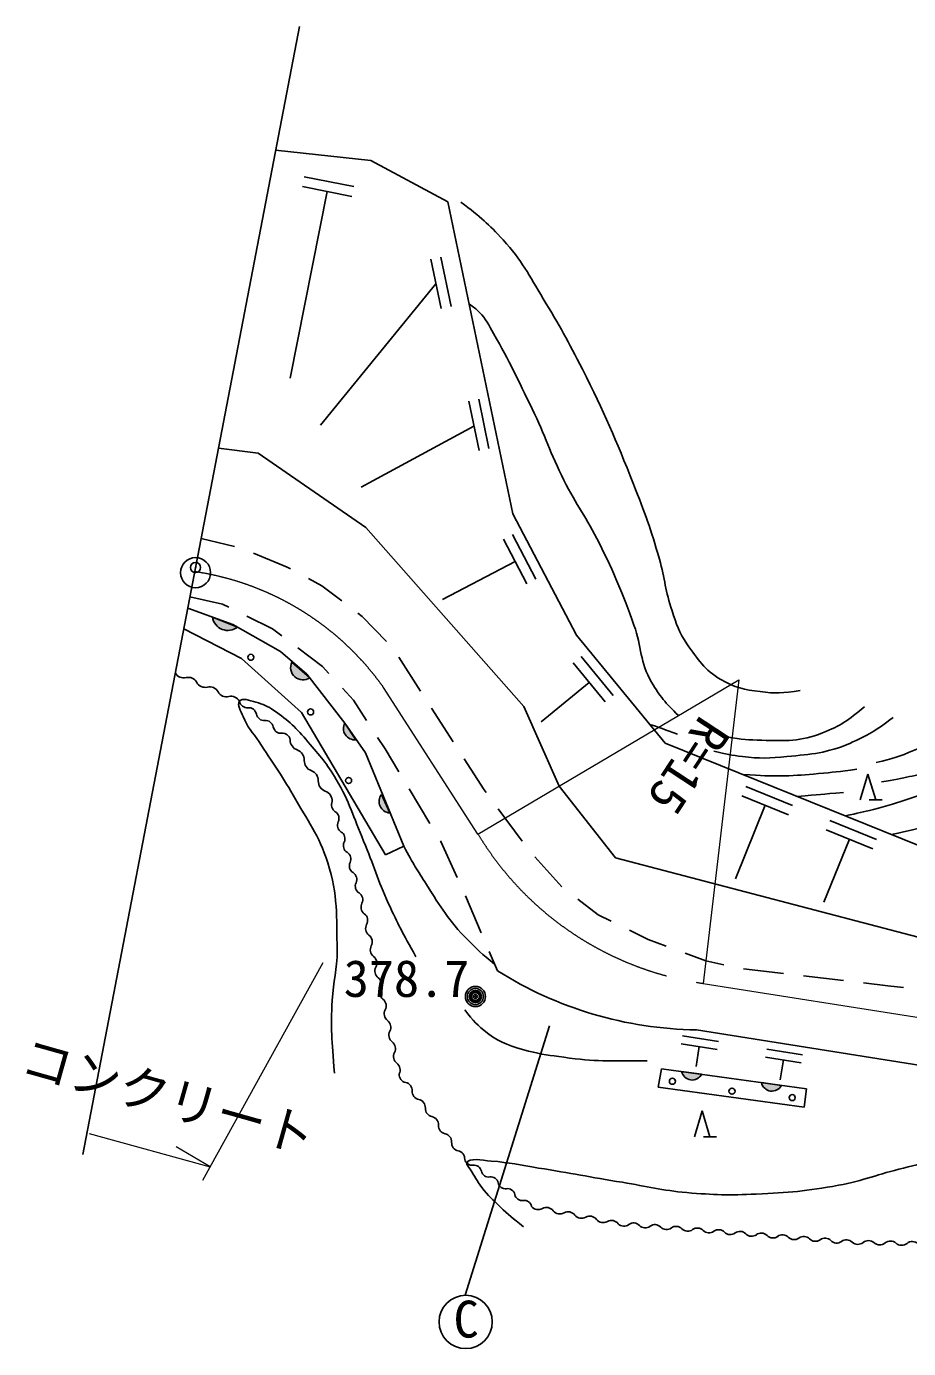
# Model space of a CAD drawing. Units: millimetres, scale not verified. Extents: x 40000 to 680000, y 20000 to 380000.
# Drawn here: x 278354 to 322120, y 248999 to 314578 of the extents above; entities that cross this region are included whole.
import ezdxf
from ezdxf.enums import TextEntityAlignment as Align

# ---------------------------------------------------------------- set-up
doc = ezdxf.new("R2010")
doc.units = ezdxf.units.MM
doc.header["$LTSCALE"] = 1000
doc.header["$PDMODE"] = 32
doc.header["$PDSIZE"] = 500
doc.linetypes.add('CHAIN', pattern=[18.5, 12, -1.5, 3.5, -1.5])
for name, color, linetype, lineweight in [('M-BGD', 7, 'Continuous', 25), ('M-BGD-HTXT', 7, 'Continuous', 13), ('M-BMK', 2, 'CHAIN', 13), ('M-BMK-SRVR', 3, 'Continuous', 25), ('M-STR-HTXT', 7, 'Continuous', 13), ('M-STR-STRC', 7, 'Continuous', 25)]:
    doc.layers.add(name, color=color, linetype=linetype, lineweight=lineweight)
doc.layers.add('M-OTRS', color=6, linetype='Continuous')
doc.styles.add('@ＭＳ ゴシック', font='')
doc.styles.add('ＭＳ ゴシック', font='')
doc.styles.get('@ＭＳ ゴシック').set_extended_font_data('@MS Gothic')
doc.styles.get('ＭＳ ゴシック').set_extended_font_data('MS Gothic')

msp = doc.modelspace()

# ---------------------------------------------------------------- hatches: boundary and pattern name
at = {"layer": 'M-BGD'}
for points in [[(287588, 285275, 0.58015), (288825, 284786)], [(291523, 283045, 0.75765), (292410, 282262)], [(294150, 280027, 0.6), (294703, 279194)], [(295972, 276480, 0.6), (296379, 275567)], [(310861, 262740, 0.7), (311851, 262602)], [(314823, 262188, 0.7), (315813, 262050)]]:
    msp.add_hatch(color=256, dxfattribs=at).paths.add_polyline_path(points)

# ---------------------------------------------------------------- linework, layer by layer
for p, q in [((295448, 307929), (290718, 308442)), ((299255, 305882), (295448, 307929)), ((292141, 307123), (294593, 306639)), ((293270, 306390), (291444, 297140)), ((292044, 306632), (294496, 306148)), ((302489, 290408), (299255, 305882)), ((298418, 303029), (298929, 300582)), ((298907, 303131), (299419, 300684)), ((298673, 301806), (292942, 294801)), ((300302, 295983), (300814, 293536)), ((300792, 296085), (301303, 293638)), ((300558, 294759), (294962, 291718)), ((287881, 293662), (289857, 293405)), ((289857, 293405), (295199, 289721)), ((305641, 284391), (302489, 290408)), ((295199, 289721), (303039, 280838)), ((302462, 289382), (303622, 287168)), ((288678, 288783), (287021, 289184)), ((302019, 289150), (303179, 286936)), ((291298, 287762), (289617, 288446)), ((302599, 288043), (298994, 286155)), ((291461, 287674), (291298, 287762)), ((293017, 286834), (292341, 287199)), ((293995, 286084), (293017, 286834)), ((286465, 286284), (288088, 285924)), ((286358, 285728), (288593, 284918)), ((288088, 285924), (288391, 285775)), ((289288, 285333), (290563, 284705)), ((295009, 285306), (294788, 285476)), ((296215, 284078), (295009, 285306)), ((289030, 283227), (286159, 284691)), ((288593, 284918), (290958, 283572)), ((290563, 284705), (291024, 284356)), ((310048, 279028), (305641, 284391)), ((290958, 283572), (292268, 282444)), ((291821, 283752), (293037, 282831)), ((305871, 283323), (307458, 281392)), ((291995, 280552), (289030, 283227)), ((291995, 280552), (289030, 283227)), ((293037, 282831), (293359, 282482)), ((297908, 281610), (296824, 283291)), ((305485, 283006), (307072, 281075)), ((292268, 282444), (294150, 280027)), ((306278, 282040), (303899, 280084)), ((294038, 281748), (294583, 281158)), ((294583, 281158), (295233, 280153)), ((299534, 279089), (298450, 280770)), ((303039, 280838), (304781, 276900)), ((296161, 273493), (291995, 280552)), ((296161, 273493), (291995, 280552)), ((294150, 280027), (295179, 278551)), ((295776, 279313), (296148, 278738)), ((296148, 278738), (296827, 277612)), ((327214, 272097), (310048, 279028)), ((295179, 278551), (297071, 273911)), ((301068, 276710), (300076, 278248)), ((319721, 276214), (320105, 277494)), ((320105, 277494), (320489, 276214)), ((297344, 276756), (298376, 275043)), ((304781, 276900), (307582, 273347)), ((314039, 276877), (316357, 275941)), ((301168, 276574), (301068, 276710)), ((313852, 276414), (316170, 275478)), ((320169, 276214), (320809, 276214)), ((302947, 274158), (301761, 275768)), ((315011, 275946), (313536, 272293)), ((318212, 275192), (320530, 274256)), ((298893, 274187), (298913, 274153)), ((298913, 274153), (299727, 272369)), ((319184, 274261), (317923, 271139)), ((318025, 274729), (320343, 273793)), ((297071, 273911), (296161, 273493)), ((304923, 271904), (303575, 273382)), ((307582, 273347), (325635, 268598)), ((300136, 271457), (300921, 269617)), ((306717, 270515), (305709, 271287)), ((307371, 270191), (306717, 270515)), ((309200, 269287), (308268, 269748)), ((310101, 268956), (309200, 269287)), ((301313, 268697), (301723, 267735)), ((312064, 268237), (311040, 268612)), ((312951, 268036), (312064, 268237)), ((315915, 267596), (313928, 267827)), ((318895, 267250), (316908, 267481)), ((321099, 266994), (319888, 267135)), ((321875, 266906), (321099, 266994)), ((310905, 264511), (312683, 264230)), ((311593, 264807), (322727, 263047)), ((310842, 264116), (312620, 263835)), ((311731, 263975), (311575, 262984)), ((315081, 263851), (316859, 263570)), ((315018, 263456), (316796, 263175)), ((315907, 263315), (315751, 262323)), ((309689, 261968), (309870, 262878)), ((309870, 262878), (317057, 261877)), ((316948, 260968), (309689, 261968)), ((317057, 261877), (316948, 260968)), ((311500, 259502), (311884, 260782)), ((311884, 260782), (312268, 259502)), ((311948, 259502), (312588, 259502))]:
    msp.add_line(p, q, dxfattribs=at)
for points in [[(287588, 285275, 0.58015), (288825, 284786)], [(291523, 283045, 0.75765), (292410, 282262)], [(294150, 280027, 0.6), (294703, 279194)], [(295972, 276480, 0.6), (296379, 275567)], [(310861, 262740, 0.7), (311851, 262602)], [(314823, 262188, 0.7), (315813, 262050)]]:
    msp.add_lwpolyline(points, format="xyb", close=True, dxfattribs=at)
for centre, radius in [((289487, 283289), 150), ((292453, 280578), 150), ((294337, 277175), 150), ((300630, 266461), 500), ((300630, 266461), 400), ((300630, 266461), 300), ((300630, 266461), 200), ((300630, 266461), 100), ((300630, 266461), 20), ((310403, 262259), 150), ((313359, 261765), 150), ((316347, 261445), 150)]:
    msp.add_circle(centre, radius, dxfattribs=at)
for centre, radius, start, end in [((286157, 282734), 469, 207.99985, 284.20202), ((286387, 281824), 469, 27.99985, 104.20202), ((287217, 282264), 469, 207.99985, 284.20202), ((287448, 281354), 469, 27.99985, 104.20202), ((288278, 281793), 469, 207.99985, 284.20202), ((288509, 280884), 469, 27.99985, 104.20202), ((289312, 281179), 395, 191.19978, 274.61455), ((289375, 280393), 395, 11.19978, 94.61455), ((290151, 280545), 395, 191.19978, 274.61455), ((290214, 279758), 395, 11.19978, 94.61455), ((290990, 279910), 395, 191.19978, 274.61455), ((291054, 279124), 395, 11.19978, 94.61455), ((291969, 279184), 527, 178.33831, 250.09309), ((291610, 278193), 527, 358.33831, 70.09309), ((292665, 278160), 527, 178.33831, 250.09309), ((292306, 277169), 527, 358.33831, 70.09309), ((293361, 277137), 527, 178.33831, 250.09309), ((293002, 276146), 527, 358.33831, 70.09309), ((293884, 275960), 393, 154.5049, 238.1228), ((293469, 275293), 393, 334.5049, 58.1228), ((294179, 274953), 393, 154.5049, 238.1228), ((293764, 274286), 393, 334.5049, 58.1228), ((294473, 273946), 393, 154.5049, 238.1228), ((294058, 273279), 393, 334.5049, 58.1228), ((294768, 272939), 393, 154.5049, 238.1228), ((294353, 272272), 393, 334.5049, 58.1228), ((295063, 271932), 393, 154.5049, 238.1228), ((294648, 271265), 393, 334.5049, 58.1228), ((295369, 270897), 416, 151.68534, 232.84421), ((294867, 270234), 416, 331.68534, 52.84421), ((295599, 269837), 416, 151.68534, 232.84421), ((295097, 269175), 416, 331.68534, 52.84421), ((295830, 268778), 416, 151.68534, 232.84421), ((295327, 268115), 416, 331.68534, 52.84421), ((296060, 267719), 416, 151.68534, 232.84421), ((311865, 283819), 19014, 237.76703, 269.18162), ((295557, 267056), 416, 331.68534, 52.84421), ((296290, 266660), 416, 151.68534, 232.84421), ((295788, 265997), 416, 331.68534, 52.84421), ((296520, 265601), 416, 151.68534, 232.84421), ((296018, 264938), 416, 331.68534, 52.84421), ((296751, 264541), 416, 151.68534, 232.84421), ((296248, 263879), 416, 331.68534, 52.84421), ((296981, 263482), 416, 151.68534, 232.84421), ((296479, 262819), 416, 331.68534, 52.84421), ((297250, 262595), 405, 176.40972, 258.64717), ((297090, 261800), 405, 356.40972, 78.64717), ((297901, 261748), 405, 176.40972, 258.64717), ((297741, 260953), 405, 356.40972, 78.64717), ((298552, 260900), 405, 176.40972, 258.64717), ((298392, 260105), 405, 356.40972, 78.64717), ((299203, 260053), 405, 176.40972, 258.64717), ((299043, 259258), 405, 356.40972, 78.64717), ((299854, 259206), 405, 176.40972, 258.64717), ((299694, 258411), 405, 356.40972, 78.64717), ((300462, 258459), 370, 191.71723, 278.01438), ((300565, 257727), 370, 11.71723, 98.01438), ((301291, 257876), 370, 191.71723, 278.01438), ((301394, 257143), 370, 11.71723, 98.01438), ((302120, 257292), 370, 191.71723, 278.01438), ((302223, 256560), 370, 11.71723, 98.01438), ((302949, 256709), 370, 191.71723, 278.01438), ((303052, 255977), 370, 11.71723, 98.01438), ((303748, 256315), 424, 218.51635, 298.86378), ((304157, 255572), 424, 38.51635, 118.86378), ((304822, 256100), 424, 218.51635, 298.86378), ((305231, 255358), 424, 38.51635, 118.86378), ((305897, 255885), 424, 218.51635, 298.86378), ((306306, 255143), 424, 38.51635, 118.86378), ((306971, 255670), 424, 218.51635, 298.86378), ((307380, 254928), 424, 38.51635, 118.86378), ((308001, 255468), 399, 223.98188, 306.94257), ((308480, 254831), 399, 43.98188, 126.94257), ((309056, 255385), 399, 223.98188, 306.94257), ((309535, 254747), 399, 43.98188, 126.94257), ((310111, 255301), 399, 223.98188, 306.94257), ((310590, 254663), 399, 43.98188, 126.94257), ((311166, 255217), 399, 223.98188, 306.94257), ((311645, 254580), 399, 43.98188, 126.94257), ((312221, 255133), 399, 223.98188, 306.94257), ((312700, 254496), 399, 43.98188, 126.94257), ((313276, 255050), 399, 223.98188, 306.94257), ((313755, 254412), 399, 43.98188, 126.94257), ((314331, 254966), 399, 223.98188, 306.94257), ((314810, 254329), 399, 43.98188, 126.94257), ((315386, 254882), 399, 223.98188, 306.94257), ((315865, 254245), 399, 43.98188, 126.94257), ((316441, 254798), 399, 223.98188, 306.94257), ((316920, 254161), 399, 43.98188, 126.94257), ((317975, 254077), 399, 43.98188, 126.94257), ((317496, 254715), 399, 223.98188, 306.94257), ((318551, 254631), 399, 223.98188, 306.94257), ((319030, 253994), 399, 43.98188, 126.94257), ((319598, 254585), 420, 228.42296, 309.15645), ((320128, 253933), 420, 48.42296, 129.15645), ((320688, 254562), 420, 228.42296, 309.15645), ((321218, 253910), 420, 48.42296, 129.15645), ((321778, 254539), 420, 228.42296, 309.15645), ((322308, 253887), 420, 48.42296, 129.15645)]:
    msp.add_arc(centre, radius, start, end, dxfattribs=at)
for points, knots in [([(316743, 281636), (315868, 281521), (315523, 281478), (314751, 281582), (313966, 281687), (313496, 281780), (312813, 282182), (311989, 282668), (311679, 283177), (311121, 283956), (310713, 284526), (310612, 284930), (310385, 285593), (310051, 286569), (310037, 287166), (309757, 288158), (309340, 289635), (309038, 290443), (308474, 291870), (307579, 294138), (307033, 295396), (305936, 297574), (305235, 298967), (304806, 299731), (303999, 301067), (303285, 302248), (302939, 302968), (302007, 303987), (301262, 304800), (300921, 305091), (299905, 305870)], [0, 0, 0, 0, 1, 1, 1, 2, 2, 2, 3, 3, 3, 4, 4, 4, 5, 5, 5, 6, 6, 6, 7, 7, 7, 8, 8, 8, 9, 9, 9, 10, 10, 10, 10]), ([(310700, 280403), (310038, 281045), (309794, 281337), (309370, 282046), (308774, 283041), (308892, 283793), (308497, 284884), (307907, 286509), (307542, 287413), (306768, 288959), (306144, 290205), (305650, 290826), (305022, 292070), (304338, 293425), (304102, 294253), (303439, 295618), (302724, 297090), (302348, 297930), (301529, 299347), (301280, 299778), (301177, 300059), (300819, 300403), (300636, 300579), (300556, 300651), (300314, 300812)], [0, 0, 0, 0, 1, 1, 1, 2, 2, 2, 3, 3, 3, 4, 4, 4, 5, 5, 5, 6, 6, 6, 7, 7, 7, 8, 8, 8, 8]), ([(361444, 286603), (360810, 285549), (360554, 285198), (359862, 284392), (358836, 283199), (358079, 282685), (356778, 281800), (355575, 280982), (354782, 280720), (353476, 280081), (352340, 279525), (351722, 279160), (350528, 278743), (348881, 278169), (347895, 278046), (346189, 277679), (344376, 277289), (343350, 277120), (341523, 276806), (340023, 276548), (339193, 276305), (337675, 276205), (336196, 276108), (335362, 276150), (333881, 276205), (332770, 276247), (332146, 276282), (331043, 276424), (329789, 276585), (329128, 276912), (327878, 277106), (327189, 277213), (326799, 277338), (326104, 277297), (325221, 277245), (324748, 277034), (323893, 276806), (322506, 276435), (321768, 276084), (320373, 275741), (319830, 275608), (319647, 275560), (318979, 275422)], [0, 0, 0, 0, 1, 1, 1, 2, 2, 2, 3, 3, 3, 4, 4, 4, 5, 5, 5, 6, 6, 6, 7, 7, 7, 8, 8, 8, 9, 9, 9, 10, 10, 10, 11, 11, 11, 12, 12, 12, 13, 13, 13, 14, 14, 14, 14]), ([(320782, 277106), (322007, 277325), (322379, 277390), (323375, 277679), (324343, 277961), (324819, 278336), (325804, 278552), (326898, 278793), (327556, 278820), (328669, 278689), (329381, 278605), (329669, 278167), (330361, 277979), (332296, 277455), (333434, 277301), (335437, 277215), (337827, 277113), (339165, 277496), (341523, 277897), (343603, 278251), (344747, 278570), (346790, 279098), (348566, 279557), (349556, 279843), (351293, 280435), (352696, 280914), (353483, 281199), (354813, 281854), (355762, 282323), (356252, 282674), (357105, 283301), (357722, 283755), (357936, 283925), (358634, 284529)], [0, 0, 0, 0, 1, 1, 1, 2, 2, 2, 3, 3, 3, 4, 4, 4, 5, 5, 5, 6, 6, 6, 7, 7, 7, 8, 8, 8, 9, 9, 9, 10, 10, 10, 11, 11, 11, 11]), ([(293631, 262666), (293511, 264350), (293449, 264862), (293522, 266268), (293573, 267241), (293787, 267777), (293768, 268751), (293734, 270455), (293819, 271465), (293304, 273090), (292859, 274495), (292304, 275161), (291585, 276447), (290986, 277518), (290550, 278058), (289893, 279094), (289582, 279584), (289310, 279809), (289101, 280350), (288992, 280632), (288798, 280919), (288925, 281103), (289056, 281294), (289427, 281146), (289729, 281059), (290100, 280952), (290310, 280867), (290629, 280650), (291372, 280146), (291738, 279776), (292321, 279094), (292915, 278401), (293263, 278014), (293725, 277226), (294387, 276100), (294575, 275373), (295084, 274170), (295592, 272967), (295773, 272250), (296321, 271065), (296806, 270015), (296998, 269657), (297679, 268433)], [0, 0, 0, 0, 1, 1, 1, 2, 2, 2, 3, 3, 3, 4, 4, 4, 5, 5, 5, 6, 6, 6, 7, 7, 7, 8, 8, 8, 9, 9, 9, 10, 10, 10, 11, 11, 11, 12, 12, 12, 13, 13, 13, 14, 14, 14, 14]), ([(319939, 280829), (319122, 280158), (318743, 279890), (317851, 279540), (316749, 279106), (316026, 279139), (314843, 279171), (314159, 279189), (313889, 279206), (313100, 279335)], [0, 0, 0, 0, 1, 1, 1, 2, 2, 2, 3, 3, 3, 3]), ([(326186, 280736), (325360, 280373), (325125, 280262), (324466, 279917), (323619, 279474), (323244, 279038), (322365, 278662), (321665, 278361), (321372, 278273), (320509, 278061)], [0, 0, 0, 0, 1, 1, 1, 2, 2, 2, 3, 3, 3, 3]), ([(312459, 278634), (313103, 278469), (313318, 278431), (313878, 278361), (314735, 278254), (315229, 278276), (316088, 278361), (317324, 278484), (318057, 278529), (319199, 279016), (320101, 279401), (320465, 279635), (321355, 280299)], [0, 0, 0, 0, 1, 1, 1, 2, 2, 2, 3, 3, 3, 4, 4, 4, 4]), ([(319554, 277734), (318639, 277614), (318392, 277580), (317644, 277515), (316984, 277458), (316614, 277422), (315952, 277406), (315153, 277387), (314874, 277410), (313908, 277470)], [0, 0, 0, 0, 1, 1, 1, 2, 2, 2, 3, 3, 3, 3]), ([(334013, 274716), (332315, 274809), (331885, 274834), (330520, 274917), (328395, 275045), (327203, 275455), (325081, 275280), (324344, 275220), (323948, 275065), (323225, 274917), (322461, 274760), (322218, 274705), (321273, 274495)], [0, 0, 0, 0, 1, 1, 1, 2, 2, 2, 3, 3, 3, 4, 4, 4, 4]), ([(301579, 268073), (300929, 268590), (300734, 268782), (300238, 269284), (299302, 270229), (298920, 270894), (298200, 272013), (297733, 272738), (297573, 272998), (297071, 273911)], [0, 0, 0, 0, 1, 1, 1, 2, 2, 2, 3, 3, 3, 3]), ([(300099, 265795), (300528, 265239), (300727, 265029), (301227, 264649), (301919, 264123), (302425, 263979), (303265, 263757), (303935, 263580), (304326, 263547), (305011, 263448), (306617, 263216), (307216, 263270), (309159, 263266)], [0, 0, 0, 0, 1, 1, 1, 2, 2, 2, 3, 3, 3, 4, 4, 4, 4]), ([(303010, 255043), (302454, 255487), (302288, 255616), (301864, 256025), (301491, 256384), (301262, 256573), (300954, 256989), (300703, 257328), (300593, 257539), (300372, 257899), (300301, 258014), (300163, 258119), (300199, 258199), (300322, 258480), (300936, 258336), (301409, 258299), (302333, 258227), (302841, 258100), (303756, 257953), (305386, 257693), (306293, 257511), (307922, 257244), (309172, 257039), (309863, 256846), (311124, 256735), (312463, 256617), (313221, 256601), (314563, 256662), (316162, 256735), (317065, 256802), (318638, 257098), (319924, 257341), (320605, 257645), (321877, 257953), (323128, 258257), (323829, 258435), (325097, 258663), (326758, 258961), (327703, 259036), (329372, 259282), (331519, 259597), (332724, 259761), (334867, 260100), (336446, 260351), (337332, 260485), (338906, 260773), (340436, 261054), (341337, 261078), (342799, 261610), (343334, 261805), (343632, 261946), (344091, 262284), (344594, 262654), (344760, 262885), (345188, 263448)], [0, 0, 0, 0, 1, 1, 1, 2, 2, 2, 3, 3, 3, 4, 4, 4, 5, 5, 5, 6, 6, 6, 7, 7, 7, 8, 8, 8, 9, 9, 9, 10, 10, 10, 11, 11, 11, 12, 12, 12, 13, 13, 13, 14, 14, 14, 15, 15, 15, 16, 16, 16, 17, 17, 17, 18, 18, 18, 18])]:
    msp.add_open_spline(points, degree=3, knots=knots, dxfattribs=at)
for points in [[(310658, 279480), (309970, 279720), (309970, 279720), (309283, 279960)], [(316601, 276382), (317750, 276485), (317750, 276485), (318899, 276587)]]:
    msp.add_open_spline(points, degree=3, dxfattribs=at)
msp.add_point((300630, 266461), dxfattribs=at)
at = {"layer": 'M-BGD-HTXT'}
for p, q in [((300757, 274519), (313693, 282174)), ((313693, 282174), (311933, 267110))]:
    msp.add_line(p, q, dxfattribs=at)
at = {"layer": 'M-BMK'}
for p, q in [((300757, 274519), (296067, 281792)), ((311933, 267110), (323067, 265350))]:
    msp.add_line(p, q, dxfattribs=at)
for centre, radius, start, end in [((284652, 273679), 14005, 35.40259, 81.46005), ((314169, 282615), 15665, 211.11678, 261.79417)]:
    msp.add_arc(centre, radius, start, end, dxfattribs=at)
at = {"layer": 'M-BMK-SRVR'}
msp.add_line((291895, 314578), (281155, 258618), dxfattribs=at)
msp.add_circle((286746, 287484), 745, dxfattribs=at)
at = {"layer": 'M-OTRS'}
msp.add_point((286745, 287739), dxfattribs=at)
at = {"layer": 'M-STR-HTXT'}
for p, q in [((287105, 257347), (293082, 268154)), ((281463, 259673), (287474, 258013)), ((287474, 258013), (285775, 259001))]:
    msp.add_line(p, q, dxfattribs=at)
at = {"layer": 'M-STR-STRC'}
msp.add_line((304307, 265009), (300120, 251639), dxfattribs=at)
msp.add_circle((300149, 250319), 1320, dxfattribs=at)

# ---------------------------------------------------------------- texts
at = {"layer": 'M-BGD', "style": 'ＭＳ ゴシック'}
msp.add_text('378.7', height=1833, dxfattribs=at).set_placement((294095, 265891), align=Align.BOTTOM_LEFT)
at = {"layer": 'M-BGD-HTXT', "style": '@ＭＳ ゴシック'}
msp.add_text('R=15', height=1833, rotation=236.725, dxfattribs=at).set_placement((311351, 280788), align=Align.BOTTOM_LEFT)
at = {"layer": 'M-STR-HTXT', "style": 'ＭＳ ゴシック'}
msp.add_text('コンクリート', height=1833, rotation=344.247, dxfattribs=at).set_placement((277793, 262116), align=Align.BOTTOM_LEFT)
at = {"layer": 'M-STR-STRC', "style": 'ＭＳ ゴシック'}
msp.add_text('C', height=1833, dxfattribs=at).set_placement((299545, 248993), align=Align.BOTTOM_LEFT)

doc.saveas('drawing.dxf')
